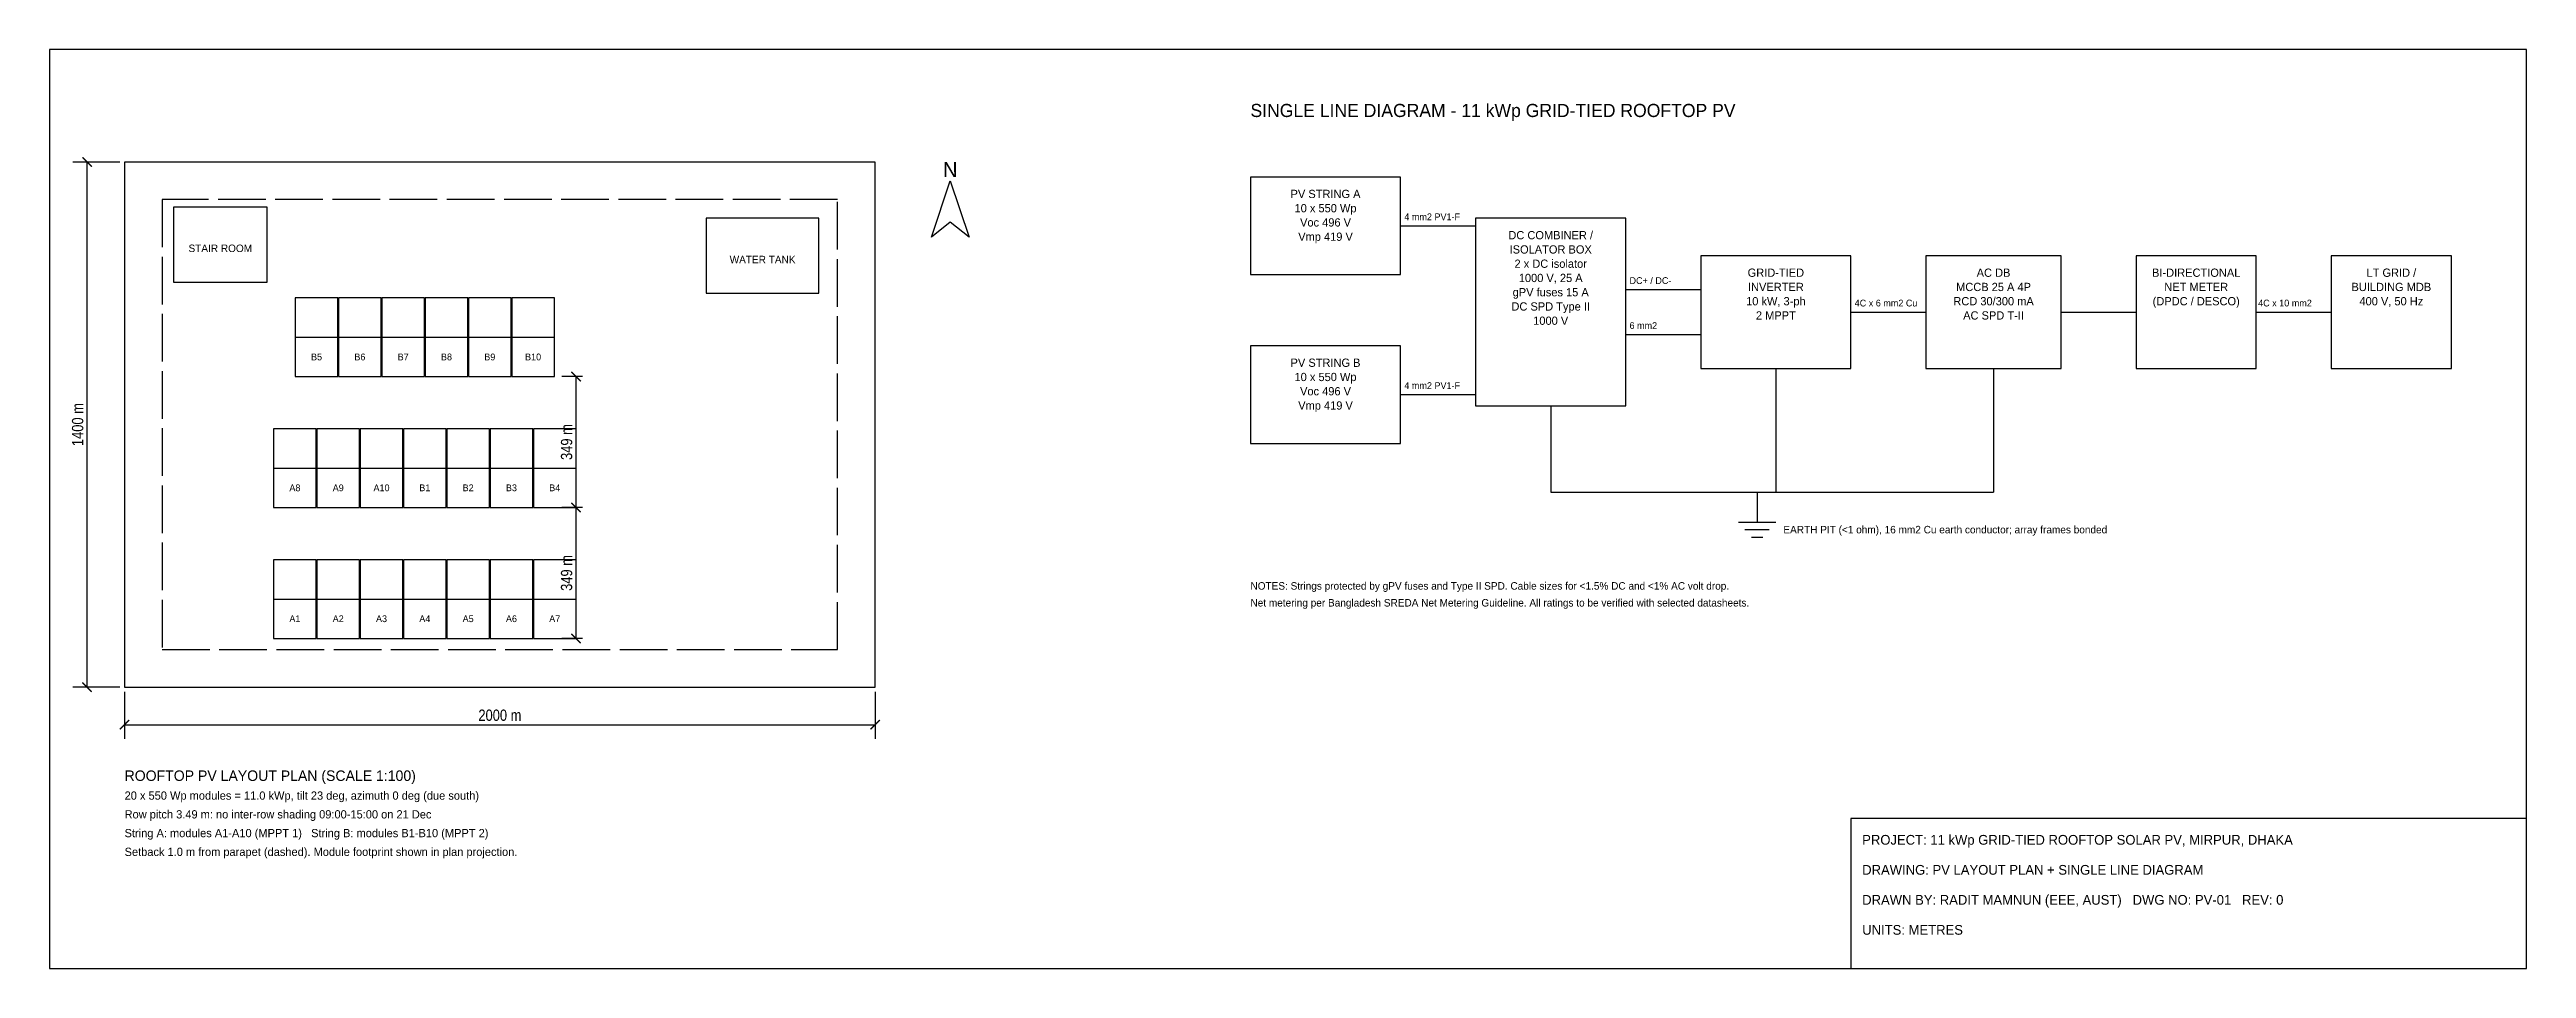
# Model space of a CAD drawing. Header units: metres. Extents: x -2 to 64, y -7.5 to 17.
import ezdxf
from ezdxf.enums import TextEntityAlignment as Align

# ---------------------------------------------------------------- set-up
doc = ezdxf.new("R2010")
doc.units = ezdxf.units.M
doc.linetypes.add('DASHED', pattern=[1.524, 1.27, -0.254])
for name, color, linetype in [('DIM', 2, 'Continuous'), ('OBSTRUCTION', 8, 'Continuous'), ('PV_MODULE', 5, 'Continuous'), ('ROOF', 7, 'Continuous'), ('SETBACK', 1, 'DASHED'), ('SLD', 7, 'Continuous'), ('STRING_A', 3, 'Continuous'), ('STRING_B', 6, 'Continuous'), ('TEXT', 7, 'Continuous'), ('TITLE', 7, 'Continuous')]:
    doc.layers.add(name, color=color, linetype=linetype)
doc.styles.add('OpenSansCondensed-Light', font='OpenSansCondensed-Light.ttf')
doc.dimstyles.new('EZDXF', dxfattribs={"dimtxt": 0.25, "dimasz": 0.175, "dimexe": 0.375, "dimexo": 0.125, "dimgap": 0.1, "dimtad": 1, "dimlfac": 100, "dimzin": 12, "dimdsep": 46, "dimtxsty": 'OpenSansCondensed-Light', "dimblk": 'ARCHTICK', "dimcen": 2.5, "dimazin": 3, "dimtfac": 0.5, "dimtmove": 2, "dimatfit": 3, "dimfxl": 1, "dimarcsym": 0})

# ---------------------------------------------------------------- blocks, each defined once
blk = doc.blocks.new('_ARCHTICK')
at = {"color": 0, "linetype": 'ByBlock', "const_width": 0.15}
blk.add_lwpolyline([(-0.5, -0.5), (0.5, 0.5)], dxfattribs=at)

msp = doc.modelspace()

# ---------------------------------------------------------------- linework, layer by layer
at = {"layer": 'OBSTRUCTION'}
for points in [[(1.3, 10.8), (3.8, 10.8), (3.8, 12.8), (1.3, 12.8)], [(15.5, 10.5), (18.5, 10.5), (18.5, 12.5), (15.5, 12.5)]]:
    msp.add_lwpolyline(points, close=True, dxfattribs=at)
at = {"layer": 'PV_MODULE'}
for p, q in [((4.548, 9.32846), (5.682, 9.32846)), ((5.702, 9.32846), (6.836, 9.32846)), ((6.856, 9.32846), (7.99, 9.32846)), ((8.01, 9.32846), (9.144, 9.32846)), ((9.164, 9.32846), (10.298, 9.32846)), ((10.318, 9.32846), (11.452, 9.32846)), ((3.971, 5.83846), (5.105, 5.83846)), ((5.125, 5.83846), (6.259, 5.83846)), ((6.279, 5.83846), (7.413, 5.83846)), ((7.433, 5.83846), (8.567, 5.83846)), ((8.587, 5.83846), (9.721, 5.83846)), ((9.741, 5.83846), (10.875, 5.83846)), ((10.895, 5.83846), (12.029, 5.83846)), ((3.971, 2.34846), (5.105, 2.34846)), ((5.125, 2.34846), (6.259, 2.34846)), ((6.279, 2.34846), (7.413, 2.34846)), ((7.433, 2.34846), (8.567, 2.34846)), ((8.587, 2.34846), (9.721, 2.34846)), ((9.741, 2.34846), (10.875, 2.34846)), ((10.895, 2.34846), (12.029, 2.34846))]:
    msp.add_line(p, q, dxfattribs=at)
at = {"layer": 'ROOF'}
msp.add_lwpolyline([(0, 0), (20, 0), (20, 14), (0, 14)], close=True, dxfattribs=at)
at = {"layer": 'SETBACK'}
msp.add_lwpolyline([(1, 1), (19, 1), (19, 13), (1, 13)], close=True, dxfattribs=at)
at = {"layer": 'SLD'}
for points in [[(30, 11), (34, 11), (34, 13.6), (30, 13.6)], [(36, 7.5), (40, 7.5), (40, 12.5), (36, 12.5)], [(42, 8.5), (46, 8.5), (46, 11.5), (42, 11.5)], [(48, 8.5), (51.6, 8.5), (51.6, 11.5), (48, 11.5)], [(53.6, 8.5), (56.8, 8.5), (56.8, 11.5), (53.6, 11.5)], [(58.8, 8.5), (62, 8.5), (62, 11.5), (58.8, 11.5)], [(30, 6.5), (34, 6.5), (34, 9.1), (30, 9.1)]]:
    msp.add_lwpolyline(points, close=True, dxfattribs=at)
for points in [[(34, 12.3), (36, 12.3)], [(40, 10.6), (42, 10.6)], [(46, 10), (48, 10)], [(51.6, 10), (53.6, 10)], [(56.8, 10), (58.8, 10)], [(40, 9.4), (42, 9.4)], [(44, 8.5), (44, 5.2)], [(49.8, 8.5), (49.8, 5.2)], [(34, 7.8), (36, 7.8)], [(38, 7.5), (38, 5.2)], [(38, 5.2), (49.8, 5.2)], [(43.5, 5.2), (43.5, 4.4)], [(43, 4.4), (44, 4.4)], [(43.175, 4.2), (43.825, 4.2)], [(43.35, 4), (43.65, 4)]]:
    msp.add_lwpolyline(points, dxfattribs=at)
at = {"layer": 'STRING_A'}
for points in [[(3.971, 4.79), (5.105, 4.79), (5.105, 6.88691), (3.971, 6.88691)], [(5.125, 4.79), (6.259, 4.79), (6.259, 6.88691), (5.125, 6.88691)], [(6.279, 4.79), (7.413, 4.79), (7.413, 6.88691), (6.279, 6.88691)], [(3.971, 1.3), (5.105, 1.3), (5.105, 3.39691), (3.971, 3.39691)], [(5.125, 1.3), (6.259, 1.3), (6.259, 3.39691), (5.125, 3.39691)], [(6.279, 1.3), (7.413, 1.3), (7.413, 3.39691), (6.279, 3.39691)], [(7.433, 1.3), (8.567, 1.3), (8.567, 3.39691), (7.433, 3.39691)], [(8.587, 1.3), (9.721, 1.3), (9.721, 3.39691), (8.587, 3.39691)], [(9.741, 1.3), (10.875, 1.3), (10.875, 3.39691), (9.741, 3.39691)], [(10.895, 1.3), (12.029, 1.3), (12.029, 3.39691), (10.895, 3.39691)]]:
    msp.add_lwpolyline(points, close=True, dxfattribs=at)
at = {"layer": 'STRING_B'}
for points in [[(4.548, 8.28), (5.682, 8.28), (5.682, 10.37691), (4.548, 10.37691)], [(5.702, 8.28), (6.836, 8.28), (6.836, 10.37691), (5.702, 10.37691)], [(6.856, 8.28), (7.99, 8.28), (7.99, 10.37691), (6.856, 10.37691)], [(8.01, 8.28), (9.144, 8.28), (9.144, 10.37691), (8.01, 10.37691)], [(9.164, 8.28), (10.298, 8.28), (10.298, 10.37691), (9.164, 10.37691)], [(10.318, 8.28), (11.452, 8.28), (11.452, 10.37691), (10.318, 10.37691)], [(7.433, 4.79), (8.567, 4.79), (8.567, 6.88691), (7.433, 6.88691)], [(8.587, 4.79), (9.721, 4.79), (9.721, 6.88691), (8.587, 6.88691)], [(9.741, 4.79), (10.875, 4.79), (10.875, 6.88691), (9.741, 6.88691)], [(10.895, 4.79), (12.029, 4.79), (12.029, 6.88691), (10.895, 6.88691)]]:
    msp.add_lwpolyline(points, close=True, dxfattribs=at)
at = {"layer": 'TEXT'}
msp.add_lwpolyline([(21.5, 12), (22, 13.5), (22.5, 12), (22, 12.4)], close=True, dxfattribs=at)
at = {"layer": 'TITLE'}
for points in [[(-2, -7.5), (64, -7.5), (64, 17), (-2, 17)], [(46, -7.5), (64, -7.5), (64, -3.5), (46, -3.5)]]:
    msp.add_lwpolyline(points, close=True, dxfattribs=at)

# ---------------------------------------------------------------- texts
at = {"layer": 'SLD'}
for s, height, p in [('SINGLE LINE DIAGRAM - 11 kWp GRID-TIED ROOFTOP PV', 0.35, (30, 15.2)), ('4 mm2 PV1-F', 0.18, (34.1, 12.45)), ('DC+ / DC-', 0.18, (40.1, 10.75)), ('4C x 6 mm2 Cu', 0.18, (46.1, 10.15)), ('4C x 10 mm2', 0.18, (56.85, 10.15)), ('6 mm2', 0.18, (40.1, 9.55)), ('4 mm2 PV1-F', 0.18, (34.1, 7.95)), ('EARTH PIT (<1 ohm), 16 mm2 Cu earth conductor; array frames bonded', 0.2, (44.2, 4.1)), ('NOTES: Strings protected by gPV fuses and Type II SPD. Cable sizes for <1.5% DC and <1% AC volt drop.', 0.2, (30, 2.6)), ('Net metering per Bangladesh SREDA Net Metering Guideline. All ratings to be verified with selected datasheets.', 0.2, (30, 2.15))]:
    msp.add_text(s, height=height, dxfattribs=at).set_placement(p)
for s, p in [('PV STRING A', (32, 13.15)), ('10 x 550 Wp', (32, 12.77)), ('Vmp 419 V', (32, 12.01)), ('Voc 496 V', (32, 12.39)), ('DC COMBINER /', (38, 12.05)), ('ISOLATOR BOX', (38, 11.67)), ('2 x DC isolator', (38, 11.29)), ('gPV fuses 15 A', (38, 10.53)), ('1000 V, 25 A', (38, 10.91)), ('GRID-TIED', (44, 11.05)), ('INVERTER', (44, 10.67)), ('MCCB 25 A 4P', (49.8, 10.67)), ('AC DB', (49.8, 11.05)), ('BI-DIRECTIONAL', (55.2, 11.05)), ('NET METER', (55.2, 10.67)), ('BUILDING MDB', (60.4, 10.67)), ('LT GRID /', (60.4, 11.05)), ('DC SPD Type II', (38, 10.15)), ('10 kW, 3-ph', (44, 10.29)), ('2 MPPT', (44, 9.91)), ('RCD 30/300 mA', (49.8, 10.29)), ('AC SPD T-II', (49.8, 9.91)), ('(DPDC / DESCO)', (55.2, 10.29)), ('400 V, 50 Hz', (60.4, 10.29)), ('1000 V', (38, 9.77)), ('PV STRING B', (32, 8.65)), ('10 x 550 Wp', (32, 8.27)), ('Voc 496 V', (32, 7.89)), ('Vmp 419 V', (32, 7.51))]:
    msp.add_text(s, height=0.22, dxfattribs=at).set_placement(p, align=Align.MIDDLE_CENTER)
at = {"layer": 'TEXT'}
for s, height, p in [('N', 0.4, (22, 13.8)), ('STAIR ROOM', 0.2, (2.55, 11.7)), ('WATER TANK', 0.2, (17, 11.4)), ('B5', 0.18, (5.115, 8.80423)), ('B6', 0.18, (6.269, 8.80423)), ('B7', 0.18, (7.423, 8.80423)), ('B8', 0.18, (8.577, 8.80423)), ('B9', 0.18, (9.731, 8.80423)), ('B10', 0.18, (10.885, 8.80423)), ('A8', 0.18, (4.538, 5.31423)), ('A9', 0.18, (5.692, 5.31423)), ('A10', 0.18, (6.846, 5.31423)), ('B1', 0.18, (8, 5.31423)), ('B2', 0.18, (9.154, 5.31423)), ('B3', 0.18, (10.308, 5.31423)), ('B4', 0.18, (11.462, 5.31423)), ('A1', 0.18, (4.538, 1.82423)), ('A2', 0.18, (5.692, 1.82423)), ('A3', 0.18, (6.846, 1.82423)), ('A4', 0.18, (8, 1.82423)), ('A5', 0.18, (9.154, 1.82423)), ('A6', 0.18, (10.308, 1.82423)), ('A7', 0.18, (11.462, 1.82423))]:
    msp.add_text(s, height=height, dxfattribs=at).set_placement(p, align=Align.MIDDLE_CENTER)
for s, height, p in [('ROOFTOP PV LAYOUT PLAN (SCALE 1:100)', 0.28, (0, -2.5)), ('20 x 550 Wp modules = 11.0 kWp, tilt 23 deg, azimuth 0 deg (due south)', 0.22, (0, -3)), ('Row pitch 3.49 m: no inter-row shading 09:00-15:00 on 21 Dec', 0.22, (0, -3.5)), ('String A: modules A1-A10 (MPPT 1)   String B: modules B1-B10 (MPPT 2)', 0.22, (0, -4)), ('Setback 1.0 m from parapet (dashed). Module footprint shown in plan projection.', 0.22, (0, -4.5))]:
    msp.add_text(s, height=height, dxfattribs=at).set_placement(p)
at = {"layer": 'TITLE'}
for s, p in [('PROJECT: 11 kWp GRID-TIED ROOFTOP SOLAR PV, MIRPUR, DHAKA', (46.3, -4.2)), ('DRAWING: PV LAYOUT PLAN + SINGLE LINE DIAGRAM', (46.3, -5)), ('DRAWN BY: RADIT MAMNUN (EEE, AUST)   DWG NO: PV-01   REV: 0', (46.3, -5.8)), ('UNITS: METRES', (46.3, -6.6))]:
    msp.add_text(s, height=0.26, dxfattribs=at).set_placement(p)

# ---------------------------------------------------------------- dimensions: what is measured, and where the dimension line sits
at = {"layer": 'DIM'}
for base, p1, p2 in [((-1, 0), (0, 0), (0, 14)), ((12.029, 4.79), (12.329, 4.79), (12.329, 8.28)), ((12.029, 1.3), (12.329, 1.3), (12.329, 4.79))]:
    msp.add_linear_dim(base=base, p1=p1, p2=p2, angle=90, dimstyle='EZDXF', override={"dimtxt": 0.3, "dimasz": 0.25, "dimdec": 2, "dimpost": '<> m'}, dxfattribs=at).render()
msp.add_linear_dim(base=(0, -1), p1=(0, 0), p2=(20, 0), dimstyle='EZDXF', override={"dimtxt": 0.3, "dimasz": 0.25, "dimdec": 2, "dimpost": '<> m'}, dxfattribs=at).render()

doc.saveas('drawing.dxf')
